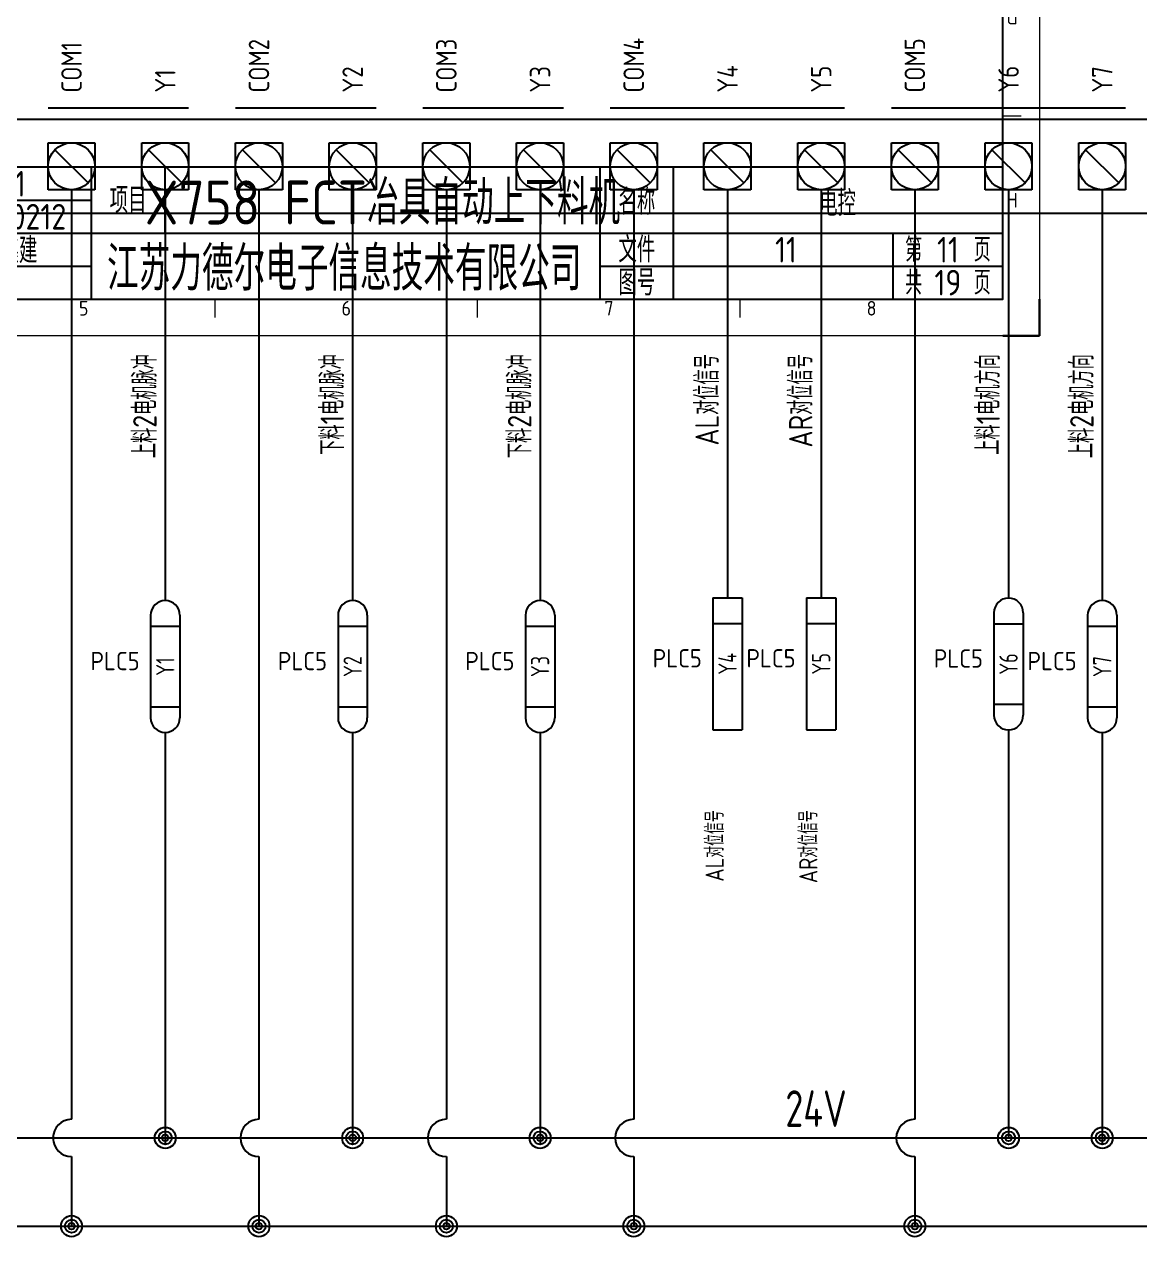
# Model space of a CAD drawing. Header units: millimetres. Extents: x 2022 to 2659, y 1263 to 1597.
# Drawn here: x 2187.6 to 2340, y 1264.4 to 1430 of the extents above; entities that cross this region are included whole.
import ezdxf
from ezdxf.enums import TextEntityAlignment as Align

# ---------------------------------------------------------------- set-up
doc = ezdxf.new("R2010")
doc.units = ezdxf.units.MM
for name, color, linetype in [('AE_BOR', 1, 'Continuous'), ('DESC', 150, 'Continuous'), ('SYMS', 7, 'Continuous'), ('TAGS', 150, 'Continuous'), ('TERMS', 123, 'Continuous'), ('WIRENO', 72, 'Continuous'), ('WIRES', 7, 'Continuous'), ('图框_标题栏属性', 1, 'Continuous'), ('图框_标题栏文字', 6, 'Continuous')]:
    doc.layers.add(name, color=color, linetype=linetype)
doc.styles.add('ACGBTS', font='ISOCP.SHX')
doc.styles.get("Standard").update_dxf_attribs({"font": 'arial.ttf'})
doc.styles.add('WD_IEC', font='ISOCP2.shx', dxfattribs={"height": 4, "bigfont": 'gbcbig.shx'})
doc.styles.add('工程字', font='gbenor.shx', dxfattribs={"bigfont": 'gbcbig.shx'})

# ---------------------------------------------------------------- blocks, each defined once
blk = doc.blocks.new('Border')
for p, q in [((584, 10), (584, 410)), ((10, 10), (584, 10))]:
    blk.add_line(p, q)
at = {"layer": 'AE_BOR', "color": 1, "lineweight": 15}
for p, q in [((594, 420), (594, 0)), ((589, 60), (584, 60)), ((368.75, 5), (368.75, 10)), ((440.5, 5), (440.5, 10)), ((512.25, 5), (512.25, 10)), ((594, 0), (0, 0))]:
    blk.add_line(p, q, dxfattribs=at)
at = {"layer": 'AE_BOR', "color": 1, "lineweight": 30}
for q in [(594, 10), (584, 0)]:
    blk.add_line((594, 0), q, dxfattribs=at)
at = {"layer": 'AE_BOR', "color": 1, "lineweight": 15, "style": 'ACGBTS'}
for s, p in [('G', (586.5, 87)), ('H', (586.5, 37)), ('5', (332.875, 7.5)), ('6', (404.625, 7.5)), ('7', (476.375, 7.5)), ('8', (548.125, 7.5))]:
    blk.add_text(s, height=4, dxfattribs=at).set_placement(p, align=Align.MIDDLE)
blk = doc.blocks.new('LdrDkA4')
for p, q in [((132.5, 0), (132.5, 18)), ((142.5, 0), (142.5, 18)), ((162.5, 0), (162.5, 18)), ((162.5, 0), (162.5, 18)), ((162.5, 0), (162.5, 18)), ((172.5, 18), (172.5, 13.5)), ((232, 0), (232, 18)), ((242, 0), (242, 18)), ((132.5, 13.5), (162.5, 13.5)), ((172.5, 13.5), (172.5, 9)), ((132.5, 9), (162.99, 9)), ((162.5, 9), (287, 9)), ((272, 0), (272, 9)), ((132.5, 4.5), (162.5, 4.5)), ((232, 4.5), (287, 4.5)), ((142.5, 2.09), (142.5, 2.09)), ((142.5, 2.09), (142.5, 2.09))]:
    blk.add_line(p, q)
blk.add_lwpolyline([(132.5, 18), (0, 18), (0, 0), (132.5, 0)], close=True)
blk.add_lwpolyline([(132.5, 0), (287, 0), (287, 18), (132.5, 18)])
at = {"flags": 9}
blk.add_attdef('WD_TB', (0, 0), '', height=2.5, dxfattribs=at)
at = {"layer": '图框_标题栏属性', "style": '工程字'}
for tag, height, p in [('版本', 3.5, (151.42, 15.75)), ('项目', 6, (202.25, 13.5)), ('名称', 3.5, (264.42, 13.27)), ('日期', 3.5, (151.42, 11.25)), ('制图', 3.5, (151.34, 6.85)), ('文件', 3.5, (257.37, 6.75)), ('页数', 3.5, (279.5, 6.75)), ('公司名称', 6, (197.03, 4.5)), ('审核', 3.5, (151.65, 2.36)), ('图号', 3.5, (257.37, 2.25)), ('总数', 3.5, (279.5, 2.25))]:
    blk.add_attdef(tag, text='', height=height, dxfattribs=at).set_placement(p, align=Align.MIDDLE)
at = {"layer": '图框_标题栏文字', "style": '工程字'}
for s, height, p in [('版本', 3.5, (137.85, 15.75)), ('项目', 3.5, (167.5, 13.5)), ('名称', 3.5, (237, 13.27)), ('日期', 3.5, (137.85, 11.25)), ('制图', 3.5, (137.75, 6.85)), ('文件', 3.5, (237, 6.75)), ('第    页', 3.25, (279.5, 6.75)), ('审核', 3.5, (137.81, 2.51)), ('图号', 3.5, (237, 2.25)), ('共    页', 3.25, (279.5, 2.25))]:
    blk.add_text(s, height=height, dxfattribs=at).set_placement(p, align=Align.MIDDLE_CENTER)
blk = doc.blocks.new('WD_WNH')
at = {"linetype": 'Continuous', "style": 'WD_IEC', "width": 0.8}
blk.add_attdef('WIRENO', text='', height=2.5, dxfattribs=at).set_placement((0, 0.75), align=Align.CENTER)
at = {"style": 'WD_IEC', "flags": 1}
for tag, p in [('W04USER', (0, 0.875)), ('W05USER', (0, 0.75)), ('W03USER', (0, 1)), ('W02USER', (0, 1.125)), ('W01USER', (0, 1.25)), ('W08USER', (0, 0.375)), ('W09USER', (0, 0.25)), ('W06USER', (0, 0.625)), ('W07USER', (0, 0.5)), ('W10USER', (0, 0.125))]:
    blk.add_attdef(tag, text='', height=0.08, dxfattribs=at).set_placement(p, align=Align.CENTER)
blk = doc.blocks.new('WDDOT')
for radius in [0.72, 0.449, 0.223]:
    blk.add_circle((0, 0), radius)
blk = doc.blocks.new('PLCIOO2TV')
for p, q in [((-2, 7), (-2, -7)), ((2, 7), (2, -7)), ((-2, 5.5), (2, 5.5)), ((-2, -5.5), (2, -5.5))]:
    blk.add_line(p, q)
for centre, start, end in [((0, 7), 0, 180), ((0, -7), 180, 0)]:
    blk.add_arc(centre, 2, start, end)
at = {"style": 'WD_IEC', "width": 0.9}
blk.add_attdef('TERMDESC01R', text='', height=2, rotation=90, dxfattribs=at).set_placement((2.25, 10), align=Align.TOP_LEFT)
at = {"style": 'WD_IEC', "width": 0.8}
for tag, height, p in [('TERM01R', 2, (0, 7.25)), ('TAGA01', 2.5, (0, 0)), ('TERM01L', 2, (0, -7.25))]:
    blk.add_attdef(tag, text='', height=height, rotation=90, dxfattribs=at).set_placement(p, align=Align.MIDDLE)
for tag, p in [('INST', (-3.5, 6.5)), ('LOC', (-3.5, 3))]:
    blk.add_attdef(tag, text='', height=2.5, dxfattribs=at).set_placement(p, align=Align.RIGHT)
at = {"style": 'WD_IEC', "flags": 1}
for tag, p in [('X2TERM01R', (0, 9)), ('X8TERM01L', (0, -9))]:
    blk.add_attdef(tag, p, '', height=0.16, dxfattribs=at)
at = {"style": 'WD_IEC', "width": 0.9}
blk.add_attdef('LINE1', text='', height=2.5, rotation=90, dxfattribs=at).set_placement((4.41, 1), align=Align.CENTER)
blk.add_attdef('LINE2', text='', height=2.5, rotation=90, dxfattribs=at).set_placement((5.02, 1), align=Align.TOP_CENTER)
at = {"style": 'WD_IEC'}
for tag, p in [('TAG1', (-3.5, -0.5)), ('XREF', (-3.5, -4.5))]:
    blk.add_attdef(tag, text='', height=2.5, dxfattribs=at).set_placement(p, align=Align.RIGHT)
at = {"linetype": 'Continuous', "style": 'WD_IEC', "flags": 9}
for tag, p in [('ASSYCODE', (-2.39, -1.18)), ('FAMILY', (-2.39, -7.68))]:
    blk.add_attdef(tag, text='', height=0.16, rotation=90, dxfattribs=at).set_placement(p, align=Align.CENTER)
at = {"style": 'WD_IEC', "width": 0.9}
blk.add_attdef('TERMDESC01L', text='', height=2, rotation=90, dxfattribs=at).set_placement((2.25, -10), align=Align.TOP_RIGHT)
at = {"style": 'WD_IEC'}
for tag, width, p in [('MFG', 0.8, (-7, -20)), ('DESC', 0.8, (-4, -20)), ('DESCA01', 0.9, (-0.5, -20)), ('DESCB01', 0.9, (2.5, -20)), ('DESCC01', 0.9, (5.5, -20)), ('DESCD01', 0.9, (8.5, -20)), ('DESCE01', 0.9, (11.5, -20)), ('CAT', 0.9, (-7, -27))]:
    blk.add_attdef(tag, text='', height=2.5, rotation=90, dxfattribs=dict(at, width=width)).set_placement(p, align=Align.RIGHT)
blk = doc.blocks.new('PLCIO_XINJIE60T6')
for p, q in [((-180.22, -25.4), (-156.22, -25.4)), ((-148.22, -25.4), (-124.22, -25.4)), ((-116.22, -25.4), (-92.22, -25.4)), ((-84.22, -25.4), (-44.22, -25.4)), ((-36.22, -25.4), (3.78, -25.4)), ((-104.22, -27.4), (-344.22, -27.4)), ((338.08, -27.4), (-104.22, -27.4)), ((-180.22, -31.4), (-172.22, -31.4)), ((-180.22, -31.4), (-172.22, -31.4)), ((-180.22, -39.4), (-180.22, -31.4)), ((-180.22, -39.4), (-180.22, -31.4)), ((-179.05, -32.57), (-173.39, -38.23)), ((-172.22, -31.4), (-172.22, -39.4)), ((-172.22, -31.4), (-172.22, -39.4)), ((-164.22, -31.4), (-156.22, -31.4)), ((-164.22, -31.4), (-156.22, -31.4)), ((-164.22, -39.4), (-164.22, -31.4)), ((-164.22, -39.4), (-164.22, -31.4)), ((-163.05, -32.57), (-157.39, -38.23)), ((-156.22, -31.4), (-156.22, -39.4)), ((-156.22, -31.4), (-156.22, -39.4)), ((-148.22, -31.4), (-140.22, -31.4)), ((-148.22, -31.4), (-140.22, -31.4)), ((-148.22, -39.4), (-148.22, -31.4)), ((-148.22, -39.4), (-148.22, -31.4)), ((-147.05, -32.57), (-141.39, -38.23)), ((-140.22, -31.4), (-140.22, -39.4)), ((-140.22, -31.4), (-140.22, -39.4)), ((-132.22, -31.4), (-124.22, -31.4)), ((-132.22, -31.4), (-124.22, -31.4)), ((-132.22, -39.4), (-132.22, -31.4)), ((-132.22, -39.4), (-132.22, -31.4)), ((-131.05, -32.57), (-125.39, -38.23)), ((-124.22, -31.4), (-124.22, -39.4)), ((-124.22, -31.4), (-124.22, -39.4)), ((-116.22, -39.4), (-116.22, -31.4)), ((-116.22, -39.4), (-116.22, -31.4)), ((-116.22, -31.4), (-108.22, -31.4)), ((-116.22, -31.4), (-108.22, -31.4)), ((-115.05, -32.57), (-109.39, -38.23)), ((-108.22, -31.4), (-108.22, -39.4)), ((-108.22, -31.4), (-108.22, -39.4)), ((-100.22, -31.4), (-92.22, -31.4)), ((-100.22, -31.4), (-92.22, -31.4)), ((-100.22, -39.4), (-100.22, -31.4)), ((-100.22, -39.4), (-100.22, -31.4)), ((-99.05, -32.57), (-93.39, -38.23)), ((-92.22, -31.4), (-92.22, -39.4)), ((-92.22, -31.4), (-92.22, -39.4)), ((-84.22, -39.4), (-84.22, -31.4)), ((-84.22, -39.4), (-84.22, -31.4)), ((-84.22, -31.4), (-76.22, -31.4)), ((-84.22, -31.4), (-76.22, -31.4)), ((-83.05, -32.57), (-77.39, -38.23)), ((-76.22, -31.4), (-76.22, -39.4)), ((-76.22, -31.4), (-76.22, -39.4)), ((-68.22, -31.4), (-60.22, -31.4)), ((-68.22, -31.4), (-60.22, -31.4)), ((-68.22, -39.4), (-68.22, -31.4)), ((-68.22, -39.4), (-68.22, -31.4)), ((-67.05, -32.57), (-61.39, -38.23)), ((-60.22, -31.4), (-60.22, -39.4)), ((-60.22, -31.4), (-60.22, -39.4)), ((-52.22, -31.4), (-44.22, -31.4)), ((-52.22, -31.4), (-44.22, -31.4)), ((-52.22, -39.4), (-52.22, -31.4)), ((-52.22, -39.4), (-52.22, -31.4)), ((-51.05, -32.57), (-45.39, -38.23)), ((-44.22, -31.4), (-44.22, -39.4)), ((-44.22, -31.4), (-44.22, -39.4)), ((-36.22, -39.4), (-36.22, -31.4)), ((-36.22, -39.4), (-36.22, -31.4)), ((-36.22, -31.4), (-28.22, -31.4)), ((-36.22, -31.4), (-28.22, -31.4)), ((-35.05, -32.57), (-29.39, -38.23)), ((-28.22, -31.4), (-28.22, -39.4)), ((-28.22, -31.4), (-28.22, -39.4)), ((-20.22, -31.4), (-12.22, -31.4)), ((-20.22, -31.4), (-12.22, -31.4)), ((-20.22, -39.4), (-20.22, -31.4)), ((-20.22, -39.4), (-20.22, -31.4)), ((-19.05, -32.57), (-13.39, -38.23)), ((-12.22, -31.4), (-12.22, -39.4)), ((-12.22, -31.4), (-12.22, -39.4)), ((-4.22, -31.4), (3.78, -31.4)), ((-4.22, -31.4), (3.78, -31.4)), ((-4.22, -39.4), (-4.22, -31.4)), ((-4.22, -39.4), (-4.22, -31.4)), ((-3.05, -32.57), (2.61, -38.23)), ((3.78, -31.4), (3.78, -39.4)), ((3.78, -31.4), (3.78, -39.4)), ((-172.22, -39.4), (-180.22, -39.4)), ((-172.22, -39.4), (-180.22, -39.4)), ((-156.22, -39.4), (-164.22, -39.4)), ((-156.22, -39.4), (-164.22, -39.4)), ((-140.22, -39.4), (-148.22, -39.4)), ((-140.22, -39.4), (-148.22, -39.4)), ((-124.22, -39.4), (-132.22, -39.4)), ((-124.22, -39.4), (-132.22, -39.4)), ((-108.22, -39.4), (-116.22, -39.4)), ((-108.22, -39.4), (-116.22, -39.4)), ((-92.22, -39.4), (-100.22, -39.4)), ((-92.22, -39.4), (-100.22, -39.4)), ((-76.22, -39.4), (-84.22, -39.4)), ((-76.22, -39.4), (-84.22, -39.4)), ((-60.22, -39.4), (-68.22, -39.4)), ((-60.22, -39.4), (-68.22, -39.4)), ((-44.22, -39.4), (-52.22, -39.4)), ((-44.22, -39.4), (-52.22, -39.4)), ((-28.22, -39.4), (-36.22, -39.4)), ((-28.22, -39.4), (-36.22, -39.4)), ((-12.22, -39.4), (-20.22, -39.4)), ((-12.22, -39.4), (-20.22, -39.4)), ((3.78, -39.4), (-4.22, -39.4)), ((3.78, -39.4), (-4.22, -39.4)), ((-344.22, -43.4), (334.08, -43.4))]:
    blk.add_line(p, q)
for centre in [(-176.22, -35.4), (-160.22, -35.4), (-144.22, -35.4), (-128.22, -35.4), (-112.22, -35.4), (-96.22, -35.4), (-80.22, -35.4), (-64.22, -35.4), (-48.22, -35.4), (-32.22, -35.4), (-16.22, -35.4), (-0.22, -35.4)]:
    blk.add_circle(centre, 4)
at = {"style": 'WD_IEC'}
for tag, p, width in [('DESCA47', (-241.71, 60.53), 0.9), ('DESCB47', (-234.72, 60.53), 0.9), ('DESCA48', (-225.71, 60.53), 0.9), ('DESCB48', (-218.72, 60.53), 0.9), ('DESCA49', (-209.71, 60.53), 0.9), ('DESCB49', (-202.72, 60.53), 0.9), ('DESCA50', (-193.71, 60.53), 0.9), ('DESCB50', (-186.72, 60.53), 0.9), ('DESCA51', (-177.71, 60.53), 0.9), ('DESCB51', (-170.72, 60.53), 0.9), ('DESCA52', (-161.71, 60.53), 0.9), ('DESCB52', (-154.72, 60.53), 0.9), ('DESCA53', (-145.71, 60.53), 0.9), ('DESCB53', (-138.72, 60.53), 0.9), ('DESCA54', (-129.71, 60.53), 0.9), ('DESCB54', (-122.72, 60.53), 0.9), ('DESCA55', (-113.71, 60.53), 0.9), ('DESCB55', (-106.72, 60.53), 0.9), ('DESCA56', (-97.71, 60.53), 0.9), ('DESCB56', (-90.72, 60.53), 0.9), ('DESCA57', (-81.71, 60.53), 0.9), ('DESCB57', (-74.72, 60.53), 0.9), ('DESCA58', (-65.71, 60.53), 0.9), ('DESCB58', (-58.72, 60.53), 0.9), ('DESCA59', (-49.71, 60.53), 0.9), ('DESCB59', (-42.72, 60.53), 0.9), ('DESCA60', (-33.71, 60.53), 0.9), ('DESCB60', (-26.72, 60.53), 0.9), ('DESCA61', (-17.71, 60.53), 0.9), ('DESCB61', (-10.72, 60.53), 0.9), ('DESCA62', (-1.71, 60.53), 0.9), ('DESCB62', (5.28, 60.53), 0.9), ('DESCA63', (14.29, 60.53), 0.9), ('DESCB63', (21.28, 60.53), 0.9), ('DESCA64', (30.29, 60.53), 0.9), ('DESCB64', (37.28, 60.53), 0.9), ('DESCA65', (46.29, 60.53), 0.9), ('DESCB65', (53.28, 60.53), 0.9), ('DESCA66', (62.29, 60.53), 0.9), ('DESCB66', (69.28, 60.53), 0.9), ('DESCA67', (78.29, 60.53), 0.9), ('DESCB67', (85.28, 60.53), 0.9), ('DESCA68', (94.29, 60.53), 0.9), ('DESCB68', (101.28, 60.53), 0.9), ('DESCA69', (110.29, 60.53), 0.9), ('DESCB69', (117.28, 60.53), 0.9), ('DESCA70', (126.29, 60.53), 0.9), ('DESCB70', (133.28, 60.53), 0.9), ('DESCA71', (142.29, 60.53), 0.9), ('DESCB71', (149.28, 60.53), 0.9), ('DESCA72', (158.29, 60.53), 0.9), ('DESCB72', (165.28, 60.53), 0.9), ('DESCA73', (174.29, 60.53), 0.9), ('DESCB73', (181.28, 60.53), 0.9), ('DESCA74', (190.29, 60.53), 0.9), ('DESCB74', (197.28, 60.53), 0.9), ('DESCA75', (206.29, 60.53), 0.9), ('DESCB75', (213.28, 60.53), 0.9), ('DESCA76', (222.29, 60.53), 0.9), ('DESCB76', (229.28, 60.53), 0.9), ('DESCA77', (238.29, 60.53), 0.9), ('DESCB77', (245.28, 60.53), 0.9), ('DESCA78', (254.29, 60.53), 0.9), ('DESCB78', (261.28, 60.53), 0.9), ('DESCA79', (270.29, 60.53), 0.9), ('DESCB79', (277.28, 60.53), 0.9), ('DESCA80', (286.29, 60.53), 0.9), ('DESCB80', (293.28, 60.53), 0.9), ('DESCA81', (302.29, 60.53), 0.9), ('DESCB81', (309.28, 60.53), 0.9), ('DESCA82', (318.29, 60.53), 0.9), ('DESCB82', (325.28, 60.53), 0.9), ('WDTAGALT', (-386.22, -15.4), 0.8)]:
    blk.add_attdef(tag, p, '', height=4, rotation=90, dxfattribs=dict(at, width=width))
at = {"style": 'WD_IEC', "width": 0.9}
for tag, p in [('TERM44', (-286.22, 33.83)), ('TERM41', (-334.22, 33.83)), ('TERM42', (-318.22, 33.83)), ('TERM43', (-302.22, 33.83)), ('TERM45', (-270.22, 33.83)), ('TERM46', (-254.22, 33.83)), ('TERM47', (-238.22, 33.83)), ('TERM48', (-222.22, 33.83)), ('TERM49', (-206.22, 33.83)), ('TERM50', (-190.22, 33.83)), ('TERM51', (-174.22, 33.83)), ('TERM52', (-158.22, 33.83)), ('TERM53', (-142.22, 33.83)), ('TERM54', (-126.22, 33.83)), ('TERM55', (-110.22, 33.83)), ('TERM56', (-94.22, 33.83)), ('TERM57', (-78.22, 33.83)), ('TERM58', (-62.22, 33.83)), ('TERM59', (-46.22, 33.83)), ('TERM60', (-30.22, 33.83)), ('TERM61', (-14.22, 33.83)), ('TERM62', (1.78, 33.83)), ('TERM63', (17.78, 33.83)), ('TERM64', (33.78, 33.83)), ('TERM65', (49.78, 33.83)), ('TERM66', (65.78, 33.83)), ('TERM67', (81.78, 33.83)), ('TERM68', (97.78, 33.83)), ('TERM69', (113.78, 33.83)), ('TERM70', (129.78, 33.83)), ('TERM71', (145.78, 33.83)), ('TERM72', (161.78, 33.83)), ('TERM73', (177.78, 33.83)), ('TERM74', (193.78, 33.83)), ('TERM75', (209.78, 33.83)), ('TERM76', (225.78, 33.83)), ('TERM77', (241.78, 33.83)), ('TERM78', (257.78, 33.83)), ('TERM79', (273.78, 33.83)), ('TERM80', (289.78, 33.83)), ('TERM81', (305.78, 33.83)), ('TERM82', (321.78, 33.83))]:
    blk.add_attdef(tag, text='', height=2.5, rotation=90, dxfattribs=at).set_placement(p, align=Align.TOP_LEFT)
at = {"style": 'WD_IEC', "flags": 1}
for tag, p in [('X2TERM41', (-336.22, 32.6)), ('X2TERM42', (-320.22, 32.6)), ('X2TERM43', (-304.22, 32.6)), ('X2TERM44', (-288.22, 32.6)), ('X2TERM45', (-272.22, 32.6)), ('X2TERM46', (-256.22, 32.6)), ('X2TERM47', (-240.22, 32.6)), ('X2TERM48', (-224.22, 32.6)), ('X2TERM49', (-208.22, 32.6)), ('X2TERM50', (-192.22, 32.6)), ('X2TERM51', (-176.22, 32.6)), ('X2TERM52', (-160.22, 32.6)), ('X2TERM53', (-144.22, 32.6)), ('X2TERM54', (-128.22, 32.6)), ('X2TERM55', (-112.22, 32.6)), ('X2TERM56', (-96.22, 32.6)), ('X2TERM57', (-80.22, 32.6)), ('X2TERM58', (-64.22, 32.6)), ('X2TERM59', (-48.22, 32.6)), ('X2TERM60', (-32.22, 32.6)), ('X2TERM61', (-16.22, 32.6)), ('X2TERM62', (-0.22, 32.6)), ('X2TERM63', (15.78, 32.6)), ('X2TERM64', (31.78, 32.6)), ('X2TERM65', (47.78, 32.6)), ('X2TERM66', (63.78, 32.6)), ('X2TERM67', (79.78, 32.6)), ('X2TERM68', (95.78, 32.6)), ('X2TERM69', (111.78, 32.6)), ('X2TERM70', (127.78, 32.6)), ('X2TERM71', (143.78, 32.6)), ('X2TERM72', (159.78, 32.6)), ('X2TERM73', (175.78, 32.6)), ('X2TERM74', (191.78, 32.6)), ('X2TERM75', (207.78, 32.6)), ('X2TERM76', (223.78, 32.6)), ('X2TERM77', (239.78, 32.6)), ('X2TERM78', (255.78, 32.6)), ('X2TERM79', (271.78, 32.6)), ('X2TERM80', (287.78, 32.6)), ('X2TERM81', (303.78, 32.6)), ('X2TERM82', (319.78, 32.6)), ('X8TERM01', (-336.22, -39.4)), ('X8TERM02', (-320.22, -39.4)), ('X8TERM03', (-304.22, -39.4)), ('X8TERM04', (-288.22, -39.4)), ('X8TERM05', (-272.22, -39.4)), ('X8TERM06', (-256.22, -39.4)), ('X8TERM07', (-240.22, -39.4)), ('X8TERM08', (-224.22, -39.4)), ('X8TERM09', (-208.22, -39.4)), ('X8TERM10', (-192.22, -39.4)), ('X8TERM11', (-176.22, -39.4)), ('X8TERM12', (-160.22, -39.4)), ('X8TERM13', (-144.22, -39.4)), ('X8TERM14', (-128.22, -39.4)), ('X8TERM15', (-112.22, -39.4)), ('X8TERM16', (-96.22, -39.4)), ('X8TERM17', (-80.22, -39.4)), ('X8TERM18', (-64.22, -39.4)), ('X8TERM19', (-48.22, -39.4)), ('X8TERM20', (-32.22, -39.4)), ('X8TERM21', (-16.22, -39.4)), ('X8TERM22', (-0.22, -39.4)), ('X8TERM23', (15.78, -39.4)), ('X8TERM24', (31.78, -39.4)), ('X8TERM25', (47.78, -39.4)), ('X8TERM26', (63.78, -39.4)), ('X8TERM27', (79.78, -39.4)), ('X8TERM28', (95.78, -39.4)), ('X8TERM29', (111.78, -39.4)), ('X8TERM30', (127.78, -39.4)), ('X8TERM31', (143.78, -39.4)), ('X8TERM32', (159.78, -39.4)), ('X8TERM33', (175.78, -39.4)), ('X8TERM34', (191.78, -39.4)), ('X8TERM35', (207.78, -39.4)), ('X8TERM36', (223.78, -39.4)), ('X8TERM37', (239.78, -39.4)), ('X8TERM38', (255.78, -39.4)), ('X8TERM39', (271.78, -39.4)), ('X8TERM40', (287.78, -39.4)), ('X8TERM41', (303.78, -39.4)), ('X8TERM42', (319.78, -39.4))]:
    blk.add_attdef(tag, p, '', height=0.35, rotation=90, dxfattribs=at)
at = {"style": 'WD_IEC', "width": 0.9}
for tag, p in [('TERMDESC41', (-336.22, 16.6)), ('TERMDESC42', (-320.22, 16.6)), ('TERMDESC43', (-304.22, 16.6)), ('TERMDESC44', (-288.22, 16.6)), ('TERMDESC45', (-272.22, 16.6)), ('TERMDESC46', (-256.22, 16.6)), ('TAGA47', (-240.22, 16.6)), ('TAGA48', (-224.22, 16.6)), ('TAGA49', (-208.22, 16.6)), ('TAGA50', (-192.22, 16.6)), ('TAGA51', (-176.22, 16.6)), ('TAGA52', (-160.22, 16.6)), ('TAGA53', (-144.22, 16.6)), ('TAGA54', (-128.22, 16.6)), ('TAGA55', (-112.22, 16.6)), ('TAGA56', (-96.22, 16.6)), ('TAGA57', (-80.22, 16.6)), ('TAGA58', (-64.22, 16.6)), ('TAGA59', (-48.22, 16.6)), ('TAGA60', (-32.22, 16.6)), ('TAGA61', (-16.22, 16.6)), ('TAGA62', (-0.22, 16.6)), ('TAGA63', (15.78, 16.6)), ('TAGA64', (31.78, 16.6)), ('TAGA65', (47.78, 16.6)), ('TAGA66', (63.78, 16.6)), ('TAGA67', (79.78, 16.6)), ('TAGA68', (95.78, 16.6)), ('TAGA69', (111.78, 16.6)), ('TAGA70', (127.78, 16.6)), ('TAGA71', (143.78, 16.6)), ('TAGA72', (159.78, 16.6)), ('TAGA73', (175.78, 16.6)), ('TAGA74', (191.78, 16.6)), ('TAGA75', (207.78, 16.6)), ('TAGA76', (223.78, 16.6)), ('TAGA77', (239.78, 16.6)), ('TAGA78', (255.78, 16.6)), ('TAGA79', (271.78, 16.6)), ('TAGA80', (287.78, 16.6)), ('TAGA81', (303.78, 16.6)), ('TAGA82', (319.78, 16.6))]:
    blk.add_attdef(tag, text='', height=3.5, rotation=90, dxfattribs=at).set_placement(p, align=Align.MIDDLE_RIGHT)
at = {"linetype": 'Continuous', "style": 'WD_IEC', "flags": 9}
for tag, p in [('ASSYCODE', (-375.21, 3.96)), ('FAMILY', (-374.43, 3.99))]:
    blk.add_attdef(tag, text='', height=0.32, rotation=90, dxfattribs=at).set_placement(p, align=Align.CENTER)
at = {"style": 'WD_IEC'}
for tag, p in [('LINE1', (-366.93, -3.4)), ('LINE2', (-361.93, -3.4)), ('TAG1', (-352.22, -3.4))]:
    blk.add_attdef(tag, text='', height=3.5, rotation=90, dxfattribs=at).set_placement(p, align=Align.CENTER)
for tag, width, p in [('INST', 0.8, (-382.38, -3.4)), ('LOC', 0.8, (-378.94, -3.4)), ('MFG', 0.8, (-374.93, -3.4)), ('CAT', 0.9, (-371.43, -3.4)), ('DESC', 0.8, (-357.88, -3.4))]:
    blk.add_attdef(tag, text='', height=2.5, rotation=90, dxfattribs=dict(at, width=width)).set_placement(p, align=Align.CENTER)
at = {"style": 'WD_IEC', "width": 0.9}
for tag, p in [('TERMDESC01', (-336.22, -22.84)), ('TERMDESC02', (-320.22, -22.84)), ('TERMDESC03', (-304.22, -22.84)), ('TERMDESC04', (-288.22, -22.84)), ('TERMDESC05', (-272.22, -22.84)), ('TERMDESC06', (-256.22, -22.84)), ('TERMDESC07', (-240.22, -22.84)), ('TERMDESC08', (-224.22, -22.84)), ('TERMDESC09', (-208.22, -22.84)), ('TERMDESC13', (-144.22, -22.84)), ('TERMDESC15', (-112.22, -22.84)), ('TERMDESC17', (-80.22, -22.84)), ('TERMDESC20', (-32.22, -22.84)), ('TERMDESC23', (15.78, -22.84)), ('TERMDESC28', (95.78, -22.84)), ('TERMDESC33', (175.78, -22.84)), ('TERMDESC38', (255.78, -22.84)), ('TERMDESC11', (-176.22, -22.84)), ('TAGA10', (-192.22, -22.84)), ('TAGA12', (-160.22, -22.84)), ('TAGA14', (-128.22, -22.84)), ('TAGA16', (-96.22, -22.84)), ('TAGA18', (-64.22, -22.84)), ('TAGA19', (-48.22, -22.84)), ('TAGA21', (-16.22, -22.84)), ('TAGA22', (-0.22, -22.84)), ('TAGA24', (31.78, -22.84)), ('TAGA25', (47.78, -22.84)), ('TAGA26', (63.78, -22.84)), ('TAGA27', (79.78, -22.84)), ('TAGA29', (111.78, -22.84)), ('TAGA30', (127.78, -22.84)), ('TAGA31', (143.78, -22.84)), ('TAGA32', (159.78, -22.84)), ('TAGA34', (191.78, -22.84)), ('TAGA35', (207.78, -22.84)), ('TAGA36', (223.78, -22.84)), ('TAGA37', (239.78, -22.84)), ('TAGA39', (271.78, -22.84)), ('TAGA40', (287.78, -22.84)), ('TAGA41', (303.78, -22.84)), ('TAGA42', (319.78, -22.84))]:
    blk.add_attdef(tag, text='', height=3.5, rotation=90, dxfattribs=at).set_placement(p, align=Align.MIDDLE_LEFT)
for tag, p in [('TERM01', (-334.22, -40.31)), ('TERM02', (-318.22, -40.44)), ('TERM03', (-302.22, -40.44)), ('TERM04', (-286.22, -40.44)), ('TERM05', (-270.22, -40.44)), ('TERM06', (-254.22, -40.44)), ('TERM07', (-238.22, -40.44)), ('TERM08', (-222.22, -40.44)), ('TERM09', (-206.22, -40.44)), ('TERM10', (-190.22, -40.44)), ('TERM11', (-174.22, -40.44)), ('TERM12', (-158.22, -40.44)), ('TERM13', (-142.22, -40.44)), ('TERM14', (-126.22, -40.44)), ('TERM15', (-110.22, -40.44)), ('TERM16', (-94.22, -40.44)), ('TERM17', (-78.22, -40.44)), ('TERM18', (-62.22, -40.44)), ('TERM19', (-46.22, -40.44)), ('TERM20', (-30.22, -40.44)), ('TERM21', (-14.22, -40.44)), ('TERM22', (1.78, -40.44)), ('TERM23', (17.78, -40.44)), ('TERM24', (33.78, -40.44)), ('TERM25', (49.78, -40.44)), ('TERM26', (65.78, -40.44)), ('TERM27', (81.78, -40.44)), ('TERM28', (97.78, -40.44)), ('TERM29', (113.78, -40.44)), ('TERM30', (129.78, -40.44)), ('TERM31', (145.78, -40.44)), ('TERM32', (161.78, -40.44)), ('TERM33', (177.78, -40.44)), ('TERM34', (193.78, -40.44)), ('TERM35', (209.78, -40.44)), ('TERM36', (225.78, -40.44)), ('TERM37', (241.78, -40.44)), ('TERM38', (257.78, -40.44)), ('TERM39', (273.78, -40.44)), ('TERM40', (289.78, -40.44)), ('TERM41', (305.78, -40.44)), ('TERM42', (321.78, -40.44))]:
    blk.add_attdef(tag, text='', height=2.5, rotation=90, dxfattribs=at).set_placement(p, align=Align.TOP_RIGHT)
for tag, p in [('DESCA10', (-193.71, -67.47)), ('DESCB10', (-186.72, -67.47)), ('DESCA12', (-161.71, -67.47)), ('DESCB12', (-154.72, -67.47)), ('DESCA14', (-129.71, -67.47)), ('DESCB14', (-122.72, -67.47)), ('DESCA16', (-97.71, -67.47)), ('DESCB16', (-90.72, -67.47)), ('DESCA18', (-65.71, -67.47)), ('DESCB18', (-58.72, -67.47)), ('DESCA19', (-49.71, -67.47)), ('DESCB19', (-42.72, -67.47)), ('DESCA21', (-17.71, -67.47)), ('DESCB21', (-10.72, -67.47)), ('DESCA22', (-1.71, -67.47)), ('DESCB22', (5.28, -67.47)), ('DESCA24', (30.29, -67.47)), ('DESCB24', (37.28, -67.47)), ('DESCA25', (46.29, -67.47)), ('DESCB25', (53.28, -67.47)), ('DESCA26', (62.29, -67.47)), ('DESCB26', (69.28, -67.47)), ('DESCA27', (78.29, -67.47)), ('DESCB27', (85.28, -67.47)), ('DESCA29', (110.29, -67.47)), ('DESCB29', (117.28, -67.47)), ('DESCA30', (126.29, -67.47)), ('DESCB30', (133.28, -67.47)), ('DESCA31', (142.29, -67.47)), ('DESCB31', (149.28, -67.47)), ('DESCA32', (158.29, -67.47)), ('DESCB32', (165.28, -67.47)), ('DESCA34', (190.29, -67.47)), ('DESCB34', (197.28, -67.47)), ('DESCA35', (206.29, -67.47)), ('DESCB35', (213.28, -67.47)), ('DESCA36', (222.29, -67.47)), ('DESCB36', (229.28, -67.47)), ('DESCA37', (238.29, -67.47)), ('DESCB37', (245.28, -67.47)), ('DESCA39', (270.29, -67.47)), ('DESCB39', (277.28, -67.47)), ('DESCA40', (286.29, -67.47)), ('DESCB40', (293.28, -67.47)), ('DESCA41', (302.29, -67.47)), ('DESCB41', (309.28, -67.47)), ('DESCA42', (318.29, -67.47)), ('DESCB42', (325.28, -67.47))]:
    blk.add_attdef(tag, text='', height=4, rotation=90, dxfattribs=at).set_placement(p, align=Align.RIGHT)
blk = doc.blocks.new('PLCIOI1TV')
for p, q in [((-2, 9), (-2, -9)), ((-2, 9), (2, 9)), ((2, 9), (2, -9)), ((-2, 5.5), (2, 5.5)), ((-2, -9), (2, -9))]:
    blk.add_line(p, q)
at = {"style": 'WD_IEC', "width": 0.9}
blk.add_attdef('TERMDESC01', text='', height=2, rotation=90, dxfattribs=at).set_placement((2.25, 10), align=Align.TOP_LEFT)
at = {"style": 'WD_IEC', "width": 0.8}
for tag, height, p in [('TERM01', 2, (0, 7.25)), ('TAGA01', 2.5, (0, 0))]:
    blk.add_attdef(tag, text='', height=height, rotation=90, dxfattribs=at).set_placement(p, align=Align.MIDDLE)
for tag, p in [('INST', (-3.5, 6.5)), ('LOC', (-3.5, 3))]:
    blk.add_attdef(tag, text='', height=2.5, dxfattribs=at).set_placement(p, align=Align.RIGHT)
at = {"style": 'WD_IEC', "flags": 1}
blk.add_attdef('X2TERM01', text='', height=0.25, rotation=90, dxfattribs=at).set_placement((0, 9), align=Align.RIGHT)
at = {"style": 'WD_IEC', "width": 0.9}
blk.add_attdef('LINE1', text='', height=2.5, rotation=90, dxfattribs=at).set_placement((4.41, 1), align=Align.CENTER)
blk.add_attdef('LINE2', text='', height=2.5, rotation=90, dxfattribs=at).set_placement((5.02, 1), align=Align.TOP_CENTER)
at = {"style": 'WD_IEC'}
for tag, p in [('TAG1', (-3.5, -0.5)), ('XREF', (-3.5, -4.5))]:
    blk.add_attdef(tag, text='', height=2.5, dxfattribs=at).set_placement(p, align=Align.RIGHT)
at = {"linetype": 'Continuous', "style": 'WD_IEC', "flags": 9}
for tag, p in [('ASSYCODE', (-2.39, -1.18)), ('FAMILY', (-2.39, -7.68))]:
    blk.add_attdef(tag, text='', height=0.16, rotation=90, dxfattribs=at).set_placement(p, align=Align.CENTER)
at = {"style": 'WD_IEC'}
for tag, width, p in [('MFG', 0.8, (-7, -20)), ('DESC', 0.8, (-4, -20)), ('DESCA01', 0.9, (-0.5, -20)), ('DESCB01', 0.9, (2.5, -20)), ('DESCC01', 0.9, (5.5, -20)), ('DESCD01', 0.9, (8.5, -20)), ('DESCE01', 0.9, (11.5, -20)), ('CAT', 0.9, (-7, -27))]:
    blk.add_attdef(tag, text='', height=2.5, rotation=90, dxfattribs=dict(at, width=width)).set_placement(p, align=Align.RIGHT)

msp = doc.modelspace()

# ---------------------------------------------------------------- linework, layer by layer
at = {"layer": 'WIRES'}
for p, q in [((2194.07, 1407.37), (2194.07, 1280.43)), ((2206.87, 1407.37), (2206.87, 1351.25)), ((2219.67, 1407.37), (2219.67, 1280.43)), ((2232.47, 1407.37), (2232.47, 1351.25)), ((2245.27, 1407.37), (2245.27, 1280.43)), ((2258.07, 1407.37), (2258.07, 1351.25)), ((2270.87, 1407.37), (2270.87, 1280.43)), ((2283.67, 1407.37), (2283.67, 1351.63)), ((2296.47, 1407.37), (2296.47, 1351.63)), ((2309.27, 1407.37), (2309.27, 1280.43)), ((2322.07, 1407.37), (2322.07, 1351.6)), ((2334.87, 1407.37), (2334.87, 1351.25)), ((2206.87, 1333.25), (2206.87, 1277.18)), ((2232.47, 1333.25), (2232.47, 1277.18)), ((2258.07, 1333.25), (2258.07, 1277.18)), ((2322.07, 1333.6), (2322.07, 1277.89)), ((2334.87, 1333.25), (2334.87, 1277.18)), ((2051.78, 1277.89), (2658.9, 1277.89)), ((2194.07, 1275.35), (2194.07, 1265.84)), ((2219.67, 1275.35), (2219.67, 1265.84)), ((2245.27, 1275.35), (2245.27, 1265.84)), ((2270.87, 1275.35), (2270.87, 1265.84)), ((2309.27, 1275.35), (2309.27, 1265.84)), ((2051.78, 1265.84), (2658.9, 1265.84))]:
    msp.add_line(p, q, dxfattribs=at)
for centre in [(2194.07, 1277.89), (2219.67, 1277.89), (2245.27, 1277.89), (2270.87, 1277.89), (2309.27, 1277.89)]:
    msp.add_arc(centre, 2.54, 90, 270, dxfattribs=at)

# ---------------------------------------------------------------- block references
msp.add_blockref('LdrDkA4', (2034.29, 1392.42)).add_auto_attribs({'总数': '19', '页数': '11', '文件': '11', '名称': '电控', '公司名称': '江苏力德尔电子信息技术有限公司', '项目': 'X758 FCT冶具自动上下料机', '制图': '孙鑫建', '日期': '20170212', '版本': 'V1'})
at = {"layer": 'AE_BOR', "xscale": 0.5, "yscale": 0.5, "zscale": 0.5}
msp.add_blockref('Border', (2029.29, 1387.42), dxfattribs=at)
at = {"layer": 'SYMS'}
ref = msp.add_blockref('PLCIO_XINJIE60T6', (2335.04, 1438.88), dxfattribs=dict(at, xscale=0.8, yscale=0.8, zscale=0.8))
ref.add_attrib('TAGA12', 'Y1', dxfattribs={"layer": 'TAGS', "height": 2.8, "rotation": 90, "style": 'WD_IEC', "width": 0.9}).set_placement((2206.87, 1420.61), align=Align.MIDDLE_LEFT)
ref.add_attrib('DESCA12', '上料2电机脉冲', dxfattribs={"layer": 'DESC', "height": 3.2, "rotation": 90, "style": 'WD_IEC', "width": 0.9}).set_placement((2205.68, 1384.91), align=Align.RIGHT)
ref.add_attrib('TERMDESC11', 'COM1', dxfattribs={"layer": 'TERMS', "height": 2.8, "rotation": 90, "style": 'WD_IEC', "width": 0.9}).set_placement((2194.07, 1420.61), align=Align.MIDDLE_LEFT)
ref.add_attrib('TERMDESC13', 'COM2', dxfattribs={"layer": 'TERMS', "height": 2.8, "rotation": 90, "style": 'WD_IEC', "width": 0.9}).set_placement((2219.67, 1420.61), align=Align.MIDDLE_LEFT)
ref.add_attrib('TAGA14', 'Y2', dxfattribs={"layer": 'TAGS', "height": 2.8, "rotation": 90, "style": 'WD_IEC', "width": 0.9}).set_placement((2232.47, 1420.61), align=Align.MIDDLE_LEFT)
ref.add_attrib('DESCA14', '下料1电机脉冲', dxfattribs={"layer": 'DESC', "height": 3.2, "rotation": 90, "style": 'WD_IEC', "width": 0.9}).set_placement((2231.28, 1384.91), align=Align.RIGHT)
ref.add_attrib('TERMDESC15', 'COM3', dxfattribs={"layer": 'TERMS', "height": 2.8, "rotation": 90, "style": 'WD_IEC', "width": 0.9}).set_placement((2245.27, 1420.61), align=Align.MIDDLE_LEFT)
ref.add_attrib('TAGA16', 'Y3', dxfattribs={"layer": 'TAGS', "height": 2.8, "rotation": 90, "style": 'WD_IEC', "width": 0.9}).set_placement((2258.07, 1420.61), align=Align.MIDDLE_LEFT)
ref.add_attrib('DESCA16', '下料2电机脉冲', dxfattribs={"layer": 'DESC', "height": 3.2, "rotation": 90, "style": 'WD_IEC', "width": 0.9}).set_placement((2256.88, 1384.91), align=Align.RIGHT)
ref.add_attrib('TERMDESC17', 'COM4', dxfattribs={"layer": 'TERMS', "height": 2.8, "rotation": 90, "style": 'WD_IEC', "width": 0.9}).set_placement((2270.87, 1420.61), align=Align.MIDDLE_LEFT)
ref.add_attrib('TAGA18', 'Y4', dxfattribs={"layer": 'TAGS', "height": 2.8, "rotation": 90, "style": 'WD_IEC', "width": 0.9}).set_placement((2283.67, 1420.61), align=Align.MIDDLE_LEFT)
ref.add_attrib('DESCA18', 'AL对位信号', dxfattribs={"layer": 'DESC', "height": 3.2, "rotation": 90, "style": 'WD_IEC', "width": 0.9}).set_placement((2282.48, 1384.91), align=Align.RIGHT)
ref.add_attrib('TAGA19', 'Y5', dxfattribs={"layer": 'TAGS', "height": 2.8, "rotation": 90, "style": 'WD_IEC', "width": 0.9}).set_placement((2296.47, 1420.61), align=Align.MIDDLE_LEFT)
ref.add_attrib('DESCA19', 'AR对位信号', dxfattribs={"layer": 'DESC', "height": 3.2, "rotation": 90, "style": 'WD_IEC', "width": 0.9}).set_placement((2295.28, 1384.91), align=Align.RIGHT)
ref.add_attrib('TERMDESC20', 'COM5', dxfattribs={"layer": 'TERMS', "height": 2.8, "rotation": 90, "style": 'WD_IEC', "width": 0.9}).set_placement((2309.27, 1420.61), align=Align.MIDDLE_LEFT)
ref.add_attrib('TAGA21', 'Y6', dxfattribs={"layer": 'TAGS', "height": 2.8, "rotation": 90, "style": 'WD_IEC', "width": 0.9}).set_placement((2322.07, 1420.61), align=Align.MIDDLE_LEFT)
ref.add_attrib('DESCA21', '上料1电机方向', dxfattribs={"layer": 'DESC', "height": 3.2, "rotation": 90, "style": 'WD_IEC', "width": 0.9}).set_placement((2320.88, 1384.91), align=Align.RIGHT)
ref.add_attrib('TAGA22', 'Y7', dxfattribs={"layer": 'TAGS', "height": 2.8, "rotation": 90, "style": 'WD_IEC', "width": 0.9}).set_placement((2334.87, 1420.61), align=Align.MIDDLE_LEFT)
ref.add_attrib('DESCA22', '上料2电机方向', dxfattribs={"layer": 'DESC', "height": 3.2, "rotation": 90, "style": 'WD_IEC', "width": 0.9}).set_placement((2333.68, 1384.91), align=Align.RIGHT)
ref = msp.add_blockref('PLCIOO2TV', (2206.87, 1342.25), dxfattribs=at)
ref.add_attrib('TAGA01', 'Y1', dxfattribs={"layer": 'TAGS', "height": 2.5, "rotation": 90, "style": 'WD_IEC', "width": 0.8}).set_placement((2206.87, 1342.25), align=Align.MIDDLE)
ref.add_attrib('TAG1', 'PLC5', dxfattribs={"layer": 'TAGS', "height": 2.5, "style": 'WD_IEC'}).set_placement((2203.37, 1341.75), align=Align.RIGHT)
ref = msp.add_blockref('PLCIOO2TV', (2232.47, 1342.25), dxfattribs=at)
ref.add_attrib('TAGA01', 'Y2', dxfattribs={"layer": 'TAGS', "height": 2.5, "rotation": 90, "style": 'WD_IEC', "width": 0.8}).set_placement((2232.47, 1342.25), align=Align.MIDDLE)
ref.add_attrib('TAG1', 'PLC5', dxfattribs={"layer": 'TAGS', "height": 2.5, "style": 'WD_IEC'}).set_placement((2228.97, 1341.75), align=Align.RIGHT)
ref = msp.add_blockref('PLCIOO2TV', (2258.07, 1342.25), dxfattribs=at)
ref.add_attrib('TAGA01', 'Y3', dxfattribs={"layer": 'TAGS', "height": 2.5, "rotation": 90, "style": 'WD_IEC', "width": 0.8}).set_placement((2258.07, 1342.25), align=Align.MIDDLE)
ref.add_attrib('TAG1', 'PLC5', dxfattribs={"layer": 'TAGS', "height": 2.5, "style": 'WD_IEC'}).set_placement((2254.57, 1341.75), align=Align.RIGHT)
ref = msp.add_blockref('PLCIOI1TV', (2283.67, 1342.63), dxfattribs=at)
ref.add_attrib('DESCA01', 'AL对位信号', dxfattribs={"layer": 'DESC', "height": 2.5, "rotation": 90, "style": 'WD_IEC', "width": 0.9}).set_placement((2283.17, 1322.63), align=Align.RIGHT)
ref.add_attrib('TAGA01', 'Y4', dxfattribs={"layer": 'TAGS', "height": 2.5, "rotation": 90, "style": 'WD_IEC', "width": 0.8}).set_placement((2283.67, 1342.63), align=Align.MIDDLE)
ref.add_attrib('TAG1', 'PLC5', dxfattribs={"layer": 'TAGS', "height": 2.5, "style": 'WD_IEC'}).set_placement((2280.17, 1342.13), align=Align.RIGHT)
ref = msp.add_blockref('PLCIOI1TV', (2296.47, 1342.63), dxfattribs=at)
ref.add_attrib('DESCA01', 'AR对位信号', dxfattribs={"layer": 'DESC', "height": 2.5, "rotation": 90, "style": 'WD_IEC', "width": 0.9}).set_placement((2295.97, 1322.63), align=Align.RIGHT)
ref.add_attrib('TAGA01', 'Y5', dxfattribs={"layer": 'TAGS', "height": 2.5, "rotation": 90, "style": 'WD_IEC', "width": 0.8}).set_placement((2296.47, 1342.63), align=Align.MIDDLE)
ref.add_attrib('TAG1', 'PLC5', dxfattribs={"layer": 'TAGS', "height": 2.5, "style": 'WD_IEC'}).set_placement((2292.97, 1342.13), align=Align.RIGHT)
ref = msp.add_blockref('PLCIOO2TV', (2322.07, 1342.6), dxfattribs=at)
ref.add_attrib('TAGA01', 'Y6', dxfattribs={"layer": 'TAGS', "height": 2.5, "rotation": 90, "style": 'WD_IEC', "width": 0.8}).set_placement((2322.07, 1342.6), align=Align.MIDDLE)
ref.add_attrib('TAG1', 'PLC5', dxfattribs={"layer": 'TAGS', "height": 2.5, "style": 'WD_IEC'}).set_placement((2318.57, 1342.1), align=Align.RIGHT)
ref = msp.add_blockref('PLCIOO2TV', (2334.87, 1342.25), dxfattribs=at)
ref.add_attrib('TAGA01', 'Y7', dxfattribs={"layer": 'TAGS', "height": 2.5, "rotation": 90, "style": 'WD_IEC', "width": 0.8}).set_placement((2334.87, 1342.25), align=Align.MIDDLE)
ref.add_attrib('TAG1', 'PLC5', dxfattribs={"layer": 'TAGS', "height": 2.5, "style": 'WD_IEC'}).set_placement((2331.37, 1341.75), align=Align.RIGHT)
at = {"layer": 'SYMS', "xscale": 2, "yscale": 2, "zscale": 2}
for p in [(2206.87, 1277.89), (2232.47, 1277.89), (2258.07, 1277.89), (2322.07, 1277.89), (2334.87, 1277.89), (2194.07, 1265.84), (2219.67, 1265.84), (2245.27, 1265.84), (2270.87, 1265.84), (2309.27, 1265.84)]:
    msp.add_blockref('WDDOT', p, dxfattribs=at)
at = {"layer": 'WIRENO'}
ref = msp.add_blockref('WD_WNH', (2295.77, 1277.89), dxfattribs=dict(at, xscale=2, yscale=2, zscale=2))
ref.add_attrib('WIRENO', '24V', dxfattribs={"linetype": 'Continuous', "height": 5, "style": 'WD_IEC', "width": 0.8}).set_placement((2295.77, 1279.39), align=Align.CENTER)

doc.saveas('drawing.dxf')
